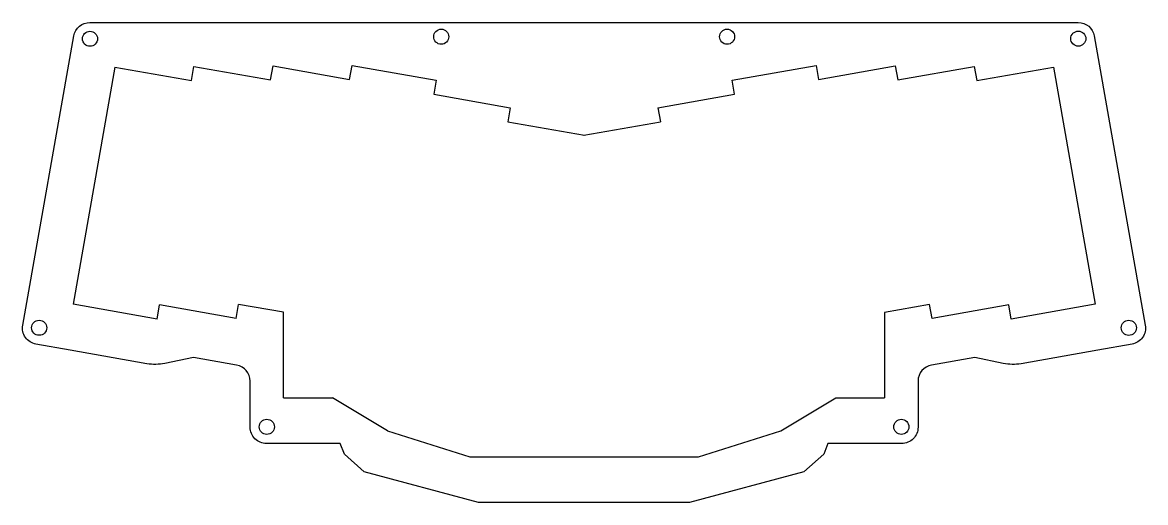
# Model space of a CAD drawing. Header units: millimetres. Extents: x -136 to 140, y -60 to 58.
import ezdxf

# ---------------------------------------------------------------- set-up
doc = ezdxf.new("R2010")
doc.units = ezdxf.units.MM
doc.layers.get('0').update_dxf_attribs({"linetype": 'CONTINUOUS'})

msp = doc.modelspace()

# ---------------------------------------------------------------- linework, layer by layer
for p, q in [((-94.13, 43.42), (-93.53, 46.86)), ((-93.53, 46.86), (-74.76, 43.56)), ((-74.76, 43.56), (-74.16, 47)), ((-74.16, 47), (-55.4, 43.7)), ((-55.4, 43.7), (-54.79, 47.14)), ((-54.79, 47.14), (-34.21, 43.51)), ((38.26, 43.51), (58.84, 47.14)), ((58.84, 47.14), (59.45, 43.7)), ((59.45, 43.7), (78.21, 47)), ((78.21, 47), (78.82, 43.56)), ((78.82, 43.56), (97.58, 46.86)), ((97.58, 46.86), (98.19, 43.42)), ((-112.89, 46.73), (-123.14, -11.38)), ((-112.89, 46.73), (-94.13, 43.42)), ((98.19, 43.42), (116.95, 46.73)), ((116.95, 46.73), (127.19, -11.38)), ((-34.21, 43.51), (-34.82, 40.07)), ((38.87, 40.07), (38.26, 43.51)), ((-34.82, 40.07), (-16.05, 36.76)), ((20.11, 36.76), (38.87, 40.07)), ((-16.05, 36.76), (-16.66, 33.31)), ((20.11, 36.76), (20.72, 33.31)), ((-16.66, 33.31), (2.1, 30)), ((1.96, 30), (20.72, 33.31)), ((-102.56, -15.01), (-123.14, -11.38)), ((-102.56, -15.01), (-101.95, -11.56)), ((-83.19, -14.87), (-101.95, -11.56)), ((-83.19, -14.87), (-82.58, -11.42)), ((-71.56, -13.36), (-82.58, -11.42)), ((-71.56, -34.29), (-71.56, -13.36)), ((86.64, -11.42), (75.61, -13.37)), ((75.61, -13.37), (75.61, -34.29)), ((87.24, -14.87), (86.64, -11.42)), ((106, -11.56), (87.24, -14.87)), ((106.61, -15.01), (106, -11.56)), ((127.19, -11.38), (106.61, -15.01)), ((-71.56, -34.29), (-59.61, -34.29)), ((-46.14, -42.38), (-59.61, -34.29)), ((50.19, -42.38), (63.66, -34.29)), ((63.66, -34.29), (75.61, -34.29)), ((-46.14, -42.38), (-25.95, -48.79)), ((30, -48.79), (50.19, -42.38)), ((-25.95, -48.79), (30, -48.79))]:
    msp.add_line(p, q)
msp.add_lwpolyline([(-93.64, -24.39), (-100.67, -25.87, -0.095809), (-105.03, -25.94), (-123.84, -22.63), (-132.22, -21.15, -0.414214), (-135.46, -16.52), (-122.93, 54.34, -0.363829), (-118.99, 57.65), (123.02, 57.64, -0.363967), (126.95, 54.34), (139.45, -16.52, -0.414214), (136.21, -21.16), (127.83, -22.63), (109.04, -25.94, -0.096137), (104.66, -25.87), (97.68, -24.39), (87.09, -26.28, 0.363378), (83.8, -30.21), (83.8, -41.51, -0.414214), (79.8, -45.51), (61.7, -45.51), (60.69, -48.11), (55.84, -52.47), (27.87, -59.96), (-23.81, -59.96), (-51.82, -52.47), (-56.68, -48.12), (-57.69, -45.51), (-75.77, -45.51, -0.414214), (-79.77, -41.51), (-79.77, -30.22, 0.363235), (-83.07, -26.28)], format="xyb", close=True)
for centre in [(-118.99, 53.65), (-32.97, 54.15), (37.03, 54.15), (123.04, 53.68), (-131.43, -17.14), (135.41, -17.15), (-75.69, -41.42), (79.71, -41.42)]:
    msp.add_circle(centre, 1.85)

doc.saveas('drawing.dxf')
